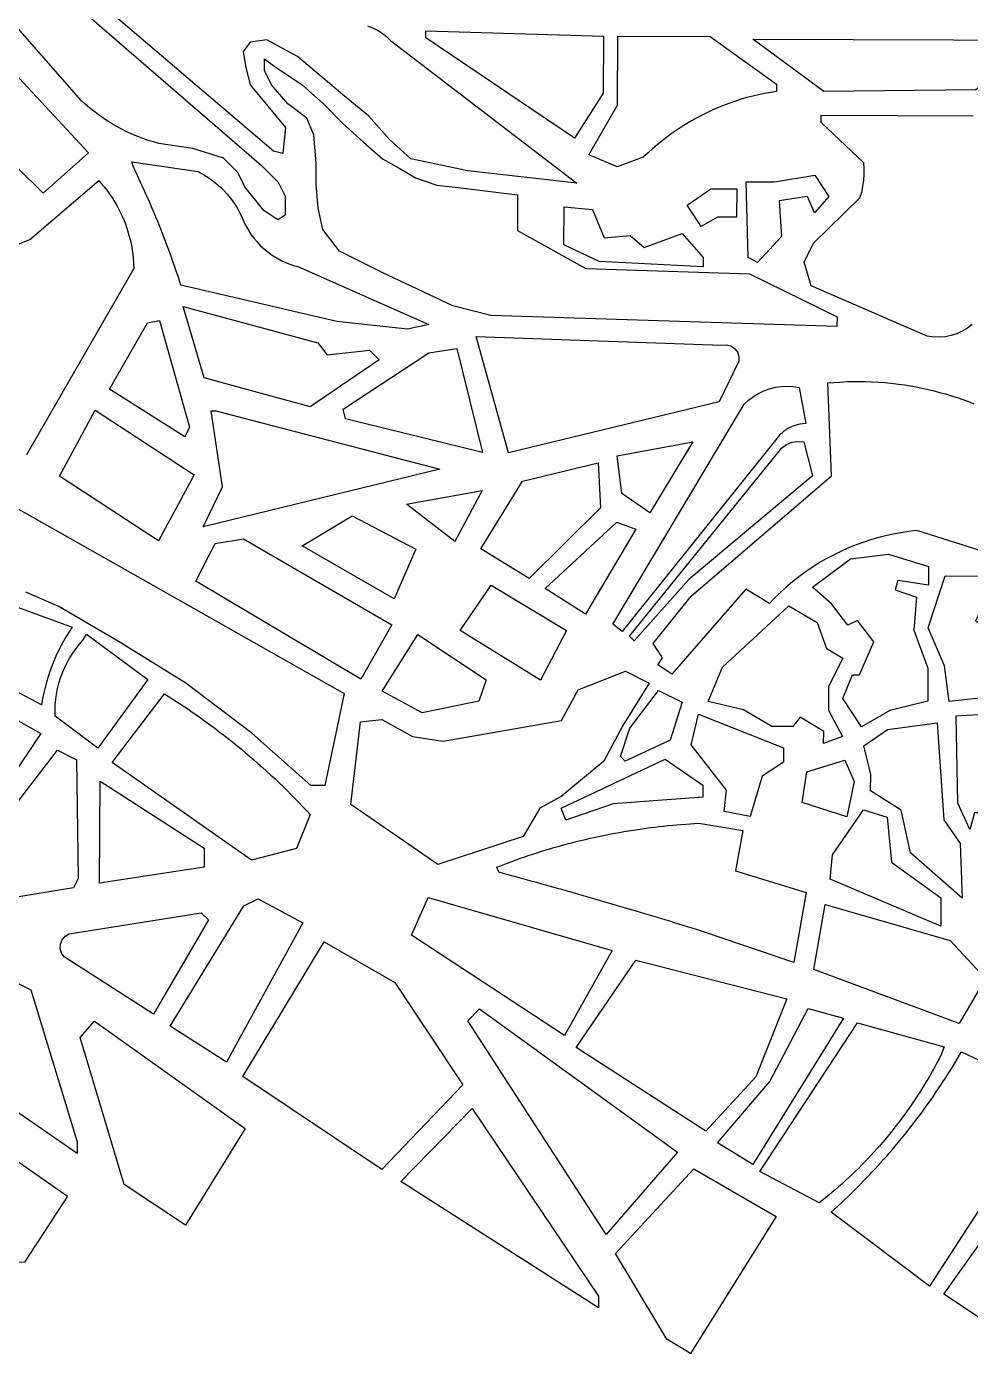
# Model space of a CAD drawing. Extents: x 407811 to 416949, y 4498993 to 4508589.
# Drawn here: x 410173 to 410680, y 4499117 to 4499830 of the extents above; entities that cross this region are included whole.
import ezdxf

# ---------------------------------------------------------------- set-up
doc = ezdxf.new("R2010")
doc.units = 0
doc.header["$LTSCALE"] = 40
doc.header["$MEASUREMENT"] = 0
doc.layers.add('υπόλοιπο θεσσαλονίκης', color=7, linetype='CONTINUOUS')

msp = doc.modelspace()

# ---------------------------------------------------------------- linework, layer by layer
at = {"layer": 'υπόλοιπο θεσσαλονίκης'}
for points in [[(410202.52, 4499838.9), (410298.97, 4499755.71), (410307.85, 4499746.76), (410311.64, 4499739.1), (410311.61, 4499732.73), (410311.59, 4499728.9), (410307.76, 4499726.37), (410300.14, 4499731.5), (410290, 4499744.27), (410286.21, 4499751.93), (410278.6, 4499759.61), (410262.07, 4499764.77), (410243.76, 4499767.5), (410240.88, 4499768.29), (410238.03, 4499769.18), (410235.21, 4499770.14), (410232.42, 4499771.2), (410229.2, 4499772.55), (410226.49, 4499773.79), (410223.82, 4499775.12), (410221.19, 4499776.54), (410218.61, 4499778.04), (410216.08, 4499779.62), (410213.6, 4499781.28), (410211.17, 4499783.02), (410208.8, 4499784.84), (410206.49, 4499786.73), (410204.24, 4499788.69), (410202.31, 4499790.47), (410157.83, 4499840.88)], [(410355.82, 4499830.68), (410358.61, 4499829.64), (410361.29, 4499828.32), (410363.82, 4499826.74), (410366.17, 4499824.9), (410368.32, 4499822.83), (410468.35, 4499746.16), (410409.78, 4499752.75), (410379.24, 4499759.24), (410367.82, 4499769.47), (410356.41, 4499782.26), (410342.44, 4499793.78), (410318.33, 4499814.26), (410301.81, 4499823.24), (410292.89, 4499822), (410289.04, 4499816.92), (410290.28, 4499809.26), (410292.79, 4499799.06), (410311.8, 4499776.06), (410310.46, 4499762.04), (410305.37, 4499763.34), (410218.5, 4499837.39)], [(410680.75, 4499670.2), (410678.2, 4499668.22), (410675.43, 4499666.54), (410672.49, 4499665.21), (410669.42, 4499664.21), (410666.25, 4499663.57), (410663.03, 4499663.31), (410658.99, 4499663.51), (410656.52, 4499663.92), (410594.22, 4499690.9), (410590.45, 4499703.67), (410595.59, 4499713.84), (410620.46, 4499738.21), (410621.4, 4499741.29), (410622.11, 4499744.46), (410622.58, 4499747.65), (410622.8, 4499750.88), (410622.77, 4499754.12), (410622.53, 4499757.07), (410599.69, 4499778.81), (410599.71, 4499782.64), (410681.24, 4499782.34)], [(410124.91, 4499695.87), (410174.52, 4499715.95), (410211.5, 4499747.55), (410212.84, 4499746.06), (410214.44, 4499744.14), (410215.98, 4499742.17), (410217.45, 4499740.15), (410218.84, 4499738.08), (410220.16, 4499735.96), (410221.17, 4499734.22), (410222.35, 4499732.03), (410223.24, 4499730.24), (410224.09, 4499728.42), (410225.07, 4499726.13), (410225.79, 4499724.26), (410226.63, 4499721.9), (410227.38, 4499719.52), (410227.92, 4499717.6), (410228.52, 4499715.17), (410229.03, 4499712.73), (410229.46, 4499710.26), (410229.8, 4499707.79), (410230.01, 4499705.8), (410230.2, 4499703.3), (410230.3, 4499700.36), (410172.65, 4499600.16)], [(410769.28, 4499522.05), (410650.98, 4499559.45), (410647.76, 4499559.09), (410644.56, 4499558.65), (410641.37, 4499558.13), (410638.19, 4499557.52), (410635.03, 4499556.83), (410631.89, 4499556.06), (410628.77, 4499555.22), (410625.67, 4499554.29), (410622.6, 4499553.27), (410619.56, 4499552.18), (410616.54, 4499551.01), (410613.56, 4499549.76), (410610.61, 4499548.43), (410607.69, 4499547.04), (410604.82, 4499545.56), (410601.98, 4499544.01), (410599.18, 4499542.39), (410596.43, 4499540.69), (410593.72, 4499538.92), (410591.06, 4499537.09), (410588.44, 4499535.18), (410585.88, 4499533.21), (410583.37, 4499531.17), (410580.91, 4499529.07), (410578.51, 4499526.91), (410576.16, 4499524.67), (410573.88, 4499522.39), (410571.83, 4499520.24), (410559.12, 4499527.92), (410519.44, 4499482.2), (410511.82, 4499487.33), (410514.38, 4499491.14), (410509.32, 4499498.81), (410529.81, 4499524.21), (410605.25, 4499588.93), (410603.25, 4499638.8), (410606.47, 4499639.08), (410609.7, 4499639.3), (410613.73, 4499639.49), (410616.97, 4499639.57), (410620.2, 4499639.59), (410623.43, 4499639.54), (410626.67, 4499639.44), (410630.7, 4499639.22), (410633.93, 4499638.97), (410637.15, 4499638.65), (410641.16, 4499638.18), (410644.36, 4499637.74), (410647.56, 4499637.22), (410650.74, 4499636.65), (410653.91, 4499636.02), (410657.07, 4499635.33), (410660.22, 4499634.57), (410663.35, 4499633.75), (410666.46, 4499632.88), (410669.55, 4499631.94), (410672.63, 4499630.95), (410675.69, 4499629.89), (410678.73, 4499628.78), (410681.74, 4499627.61)], [(410166.16, 4499572.21), (410343.38, 4499471.97), (410343.38, 4499471.97), (410332.97, 4499422.41), (410325.35, 4499422.45), (410293.76, 4499450.62), (410258.35, 4499477.53), (410222.91, 4499499.37), (410190.01, 4499518.63), (410172.27, 4499526.37)], [(410166.49, 4499518.82), (410197.27, 4499507.61), (410195.61, 4499505.12), (410194.03, 4499502.59), (410192.53, 4499500), (410191.11, 4499497.38), (410189.76, 4499494.72), (410188.49, 4499492.01), (410187.3, 4499489.28), (410186.2, 4499486.5), (410185.17, 4499483.7), (410184.24, 4499480.86), (410183.38, 4499478.01), (410182.61, 4499475.12), (410181.93, 4499472.21), (410181.33, 4499469.29), (410180.74, 4499465.86), (410166.55, 4499473.3)]]:
    msp.add_lwpolyline(points, dxfattribs=at)
for points in [[(410482.7, 4499825.12), (410482.57, 4499794.54), (410467.18, 4499770.38), (410387.16, 4499824.2), (410387.18, 4499828.02), (410482.7, 4499825.12)], [(410490.34, 4499825.1), (410540.02, 4499824.91), (410575.58, 4499799.29), (410575.56, 4499795.47), (410572.37, 4499794.97), (410569.19, 4499794.38), (410566.02, 4499793.71), (410562.88, 4499792.97), (410559.75, 4499792.15), (410556.64, 4499791.24), (410553.56, 4499790.26), (410550.51, 4499789.21), (410547.48, 4499788.07), (410544.48, 4499786.86), (410541.51, 4499785.57), (410538.58, 4499784.22), (410535.68, 4499782.78), (410532.81, 4499781.28), (410529.99, 4499779.7), (410527.21, 4499778.05), (410524.47, 4499776.34), (410521.77, 4499774.55), (410519.12, 4499772.7), (410516.52, 4499770.78), (410513.96, 4499768.8), (410511.46, 4499766.75), (410509.01, 4499764.64), (410506.61, 4499762.47), (410504.08, 4499760.05), (410490.04, 4499755.01), (410474.78, 4499761.43), (410490.18, 4499788.14), (410490.34, 4499825.1)], [(410562.95, 4499823.55), (410724.72, 4499822.95), (410682.57, 4499796.35), (410601.04, 4499795.37), (410562.95, 4499823.55)], [(410436.48, 4499739.91), (410436.39, 4499720.79), (410473.25, 4499700.28), (410561.13, 4499697.4), (410608.16, 4499674.3), (410608.14, 4499669.2), (410422.18, 4499674.98), (410401.82, 4499680.15), (410363.69, 4499698.14), (410340.81, 4499709.68), (410331.94, 4499721.18), (410329.44, 4499732.66), (410328.22, 4499745.41), (410328.27, 4499756.88), (410327.07, 4499772.18), (410323.28, 4499781.11), (410313.12, 4499788.79), (410304.25, 4499799.02), (410300.46, 4499806.67), (410300.49, 4499813.05), (410305.57, 4499809.21), (410320.81, 4499798.96), (410332.23, 4499788.73), (410342.38, 4499778.49), (410353.8, 4499768.26), (410363.95, 4499759.3), (410372.84, 4499754.17), (410381.74, 4499749.03), (410393.19, 4499745.17), (410404.65, 4499743.85), (410436.48, 4499739.91)], [(410166.39, 4499805.14), (410206.01, 4499762.43), (410181.71, 4499740.86), (410139.85, 4499781.79), (410166.39, 4499805.14)], [(410255.65, 4499691.32), (410255.03, 4499693.22), (410254.25, 4499695.59), (410253.61, 4499697.49), (410252.97, 4499699.39), (410252.15, 4499701.75), (410251.33, 4499704.11), (410250.49, 4499706.46), (410249.81, 4499708.34), (410248.94, 4499710.68), (410248.25, 4499712.56), (410247.36, 4499714.9), (410246.65, 4499716.77), (410245.74, 4499719.1), (410244.83, 4499721.42), (410244.08, 4499723.28), (410243.15, 4499725.6), (410242.2, 4499727.91), (410241.23, 4499730.21), (410240.26, 4499732.51), (410239.47, 4499734.35), (410238.68, 4499736.19), (410237.67, 4499738.47), (410236.86, 4499740.3), (410236.04, 4499742.13), (410235, 4499744.4), (410234.17, 4499746.22), (410233.11, 4499748.48), (410232.26, 4499750.29), (410231.18, 4499752.54), (410230.09, 4499754.79), (410229.33, 4499757.63), (410264.85, 4499752.35), (410266.63, 4499751.43), (410268.36, 4499750.44), (410270.06, 4499749.38), (410272.12, 4499747.96), (410273.71, 4499746.75), (410275.63, 4499745.16), (410277.11, 4499743.81), (410278.88, 4499742.04), (410280.56, 4499740.19), (410282.15, 4499738.27), (410283.34, 4499736.66), (410284.47, 4499735.01), (410285.79, 4499732.88), (410287, 4499730.7), (410288.1, 4499728.46), (410289.03, 4499726.31), (410289.87, 4499724.49), (410290.79, 4499722.71), (410292.05, 4499720.55), (410293.43, 4499718.47), (410294.93, 4499716.47), (410296.54, 4499714.56), (410298.26, 4499712.75), (410299.71, 4499711.36), (410301.6, 4499709.74), (410303.18, 4499708.52), (410305.24, 4499707.09), (410307.37, 4499705.79), (410309.57, 4499704.61), (410311.84, 4499703.55), (410314.16, 4499702.64), (410316.06, 4499702), (410318.46, 4499701.32), (410388.84, 4499670.23), (410377.4, 4499667.74), (410339.33, 4499671.77), (410255.65, 4499691.32)], [(410559.35, 4499746.89), (410574.59, 4499746.81), (410596.19, 4499750.51), (410603.75, 4499739.01), (410596.08, 4499730.15), (410592.32, 4499739.08), (410577.07, 4499736.62), (410578.25, 4499717.53), (410565.48, 4499703.6), (410560.41, 4499706.17), (410559.35, 4499746.89)], [(410527.55, 4499734.35), (410540.29, 4499743.19), (410554.26, 4499743.1), (410554.18, 4499727.84), (410544.02, 4499727.9), (410535.11, 4499722.85), (410527.55, 4499734.35)], [(410461.53, 4499733.45), (410476.76, 4499732.09), (410483.03, 4499716.78), (410497, 4499717.97), (410504.58, 4499711.57), (410524.93, 4499719.09), (410536.29, 4499706.3), (410536.27, 4499701.21), (410480.42, 4499704.07), (410461.42, 4499713.08), (410461.53, 4499733.45)], [(410268.08, 4499641.62), (410256.86, 4499679.86), (410329.12, 4499660.37), (410334.17, 4499653.98), (410357.03, 4499656.4), (410362.08, 4499651.29), (410325.13, 4499626.04), (410268.08, 4499641.62)], [(410217.27, 4499635.54), (410237.77, 4499671.06), (410244.12, 4499672.3), (410260.33, 4499614.95), (410257.76, 4499609.87), (410217.27, 4499635.54)], [(410414.2, 4499663.72), (410546.21, 4499659.17), (410548.69, 4499659.33), (410551.09, 4499658.67), (410553.15, 4499657.29), (410554.66, 4499655.31), (410555.46, 4499652.95), (410555.45, 4499650.46), (410544.78, 4499628.64), (410431.65, 4499601.28), (410414.2, 4499663.72)], [(410403.95, 4499657.22), (410417.68, 4499601.35), (410344.14, 4499619.57), (410342.9, 4499624.67), (410388.76, 4499654.95), (410403.95, 4499657.22)], [(410487.71, 4499509.08), (410558.28, 4499627.33), (410560.63, 4499629.54), (410563.19, 4499631.51), (410565.94, 4499633.21), (410568.86, 4499634.62), (410571.89, 4499635.72), (410575.03, 4499636.5), (410578.23, 4499636.97), (410581.46, 4499637.1), (410584.69, 4499636.9), (410587.88, 4499636.37), (410591.35, 4499617.02), (410588.14, 4499616.64), (410585.03, 4499615.78), (410582.1, 4499614.42), (410579.42, 4499612.63), (410577.31, 4499610.69), (410492.79, 4499505.24), (410487.71, 4499509.08)], [(410190.37, 4499588.62), (410209.6, 4499624.13), (410262.74, 4499589.49), (410243.51, 4499553.96), (410190.37, 4499588.62)], [(410394.8, 4499592.41), (410267.67, 4499561.47), (410277.94, 4499583.04), (410271.8, 4499623.79), (410274.34, 4499623.77), (410394.8, 4499592.41)], [(410490.04, 4499599.68), (410530.7, 4499607.09), (410507.65, 4499569.04), (410492.47, 4499579.31), (410490.04, 4499599.68)], [(410590.35, 4499607.08), (410595.06, 4499588.96), (410528.58, 4499533.14), (410499.13, 4499500.12), (410496.6, 4499502.68), (410576.4, 4499601.2), (410578.41, 4499603.73), (410580.98, 4499605.68), (410583.95, 4499606.92), (410587.14, 4499607.41), (410590.35, 4499607.08)], [(410416.7, 4499549.63), (410439.18, 4499585.96), (410479.86, 4499595.92), (410481.01, 4499571.73), (410442.72, 4499533.77), (410416.7, 4499549.63)], [(410402.74, 4499553.64), (410376.91, 4499573.59), (410417.58, 4499581), (410402.74, 4499553.64)], [(410320.81, 4499551.19), (410347.68, 4499567.38), (410381.87, 4499549.38), (410370.3, 4499522.73), (410320.81, 4499551.19)], [(410451.32, 4499528.41), (410489.85, 4499564.05), (410499.99, 4499560.18), (410473.09, 4499514.52), (410451.32, 4499528.41)], [(410263.71, 4499532.22), (410273.97, 4499552.52), (410289.22, 4499554.98), (410368.96, 4499508.74), (410352.3, 4499479.56), (410263.71, 4499532.22)], [(410595.04, 4499529.11), (410615.43, 4499544.27), (410635.76, 4499546.7), (410657.31, 4499540.22), (410657.26, 4499530.04), (410640.76, 4499532.67), (410639.47, 4499527.6), (410650.88, 4499523.72), (410649.51, 4499505.91), (410657.03, 4499485.51), (410656.93, 4499467.7), (410636.59, 4499462.72), (410621.31, 4499453.9), (410611.24, 4499469.22), (410616.38, 4499481.91), (410620.19, 4499481.9), (410627.9, 4499499.66), (410619.07, 4499511.16), (410613.98, 4499508.65), (410605.15, 4499520.15), (410595.04, 4499529.11)], [(410666.17, 4499535.08), (410687.75, 4499534.96), (410709.3, 4499528.48), (410704.11, 4499506.88), (410685.11, 4499515.89), (410682.55, 4499510.82), (410700.28, 4499503.08), (410700.25, 4499496.72), (410686.31, 4499501.88), (410686.28, 4499496.8), (410698.94, 4499490.37), (410701.38, 4499471.26), (410668.36, 4499467.63), (410665.92, 4499486.73), (410657.14, 4499507.14), (410666.17, 4499535.08)], [(410405.61, 4499505.68), (410422.39, 4499530.07), (410462.89, 4499505.67), (410448.79, 4499479.02), (410405.61, 4499505.68)], [(410538.86, 4499467.6), (410546.58, 4499486.12), (410582.3, 4499519), (410597.48, 4499510.02), (410602.49, 4499495.99), (410611.35, 4499490.85), (410603.65, 4499475.62), (410603.59, 4499462.9), (410611.13, 4499448.86), (410600.96, 4499445.1), (410600.99, 4499451.46), (410588.33, 4499459.17), (410584.5, 4499454.1), (410573.07, 4499454.17), (410557.88, 4499463.15), (410538.86, 4499467.6)], [(410204.89, 4499503.75), (410237.91, 4499479.41), (410211, 4499442.56), (410188.12, 4499459.7), (410188.06, 4499462.69), (410188.16, 4499465.67), (410188.42, 4499468.65), (410188.83, 4499471.6), (410189.4, 4499474.54), (410190.13, 4499477.43), (410191, 4499480.28), (410192.03, 4499483.08), (410193.2, 4499485.83), (410194.52, 4499488.51), (410195.97, 4499491.11), (410197.56, 4499493.65), (410199.29, 4499496.08), (410201.13, 4499498.42), (410203.1, 4499500.67), (410204.89, 4499503.75)], [(410382.9, 4499503.56), (410419.59, 4499479.19), (410415.72, 4499467.75), (410385.22, 4499461.56), (410363.7, 4499473.14), (410382.9, 4499503.56)], [(410346.88, 4499412.16), (410352.19, 4499456.65), (410363.62, 4499457.87), (410380.08, 4499448.87), (410396.57, 4499446.23), (410460.1, 4499457.34), (410469.07, 4499473.83), (410494.52, 4499483.86), (410507.18, 4499477.43), (410493.09, 4499454.61), (410482.84, 4499435.57), (410459.89, 4499416.62), (410448.43, 4499410.31), (410439.47, 4499395.1), (410393.68, 4499380.08), (410346.88, 4499412.16)], [(410218.61, 4499434.89), (410246.79, 4499471.74), (410249.32, 4499470.15), (410251.83, 4499468.54), (410254.33, 4499466.91), (410256.82, 4499465.26), (410259.3, 4499463.6), (410261.76, 4499461.91), (410264.21, 4499460.2), (410266.65, 4499458.47), (410269.07, 4499456.73), (410271.48, 4499454.96), (410273.87, 4499453.19), (410276.25, 4499451.38), (410278.62, 4499449.56), (410280.97, 4499447.72), (410283.31, 4499445.87), (410285.63, 4499443.99), (410287.94, 4499442.09), (410290.23, 4499440.19), (410292.51, 4499438.25), (410294.77, 4499436.3), (410297.02, 4499434.34), (410299.25, 4499432.36), (410301.83, 4499430.02), (410304.03, 4499428.01), (410306.21, 4499425.96), (410308.38, 4499423.92), (410310.53, 4499421.84), (410312.66, 4499419.75), (410314.77, 4499417.64), (410316.87, 4499415.53), (410318.96, 4499413.39), (410321.02, 4499411.23), (410323.07, 4499409.06), (410325.11, 4499406.87), (410317.77, 4499388.64), (410293.54, 4499382.36), (410218.61, 4499434.89)], [(410512.24, 4499473.59), (410524.9, 4499467.15), (410518.44, 4499446.83), (410494.26, 4499435.51), (410491.74, 4499438.07), (410496.9, 4499453.31), (410512.24, 4499473.59)], [(410672.13, 4499459.98), (410730.54, 4499463.47), (410781.24, 4499446.65), (410786.29, 4499441.53), (410785, 4499437.72), (410774.84, 4499437.78), (410767.2, 4499432.73), (410717.74, 4499443.18), (410716.43, 4499434.28), (410759.54, 4499423.86), (410752.99, 4499385.72), (410688.29, 4499394.99), (410688.36, 4499407.72), (410682.01, 4499407.76), (410679.43, 4499398.86), (410673.15, 4499412.89), (410672.13, 4499459.98)], [(410111.4, 4499386.86), (410117.84, 4499403.4), (410160.13, 4499461.86), (410180.46, 4499450.32), (410129.18, 4499374.05), (410111.4, 4499386.86)], [(410533.75, 4499460.74), (410579.36, 4499442.67), (410579.32, 4499435.04), (410567.86, 4499427.47), (410561.4, 4499405.87), (410547.45, 4499408.5), (410548.77, 4499419.94), (410529.86, 4499444.22), (410533.75, 4499460.74)], [(410661.95, 4499456.21), (410665.49, 4499404.03), (410674.31, 4499391.25), (410675.43, 4499361.98), (410647.62, 4499386.31), (410642.66, 4499409.24), (410626.21, 4499419.51), (410626.26, 4499428.42), (410622.53, 4499443.71), (410635.27, 4499452.55), (410661.95, 4499456.21)], [(410134.26, 4499370.21), (410189.34, 4499441.36), (410199.51, 4499436.23), (410200.51, 4499372.52), (410197.94, 4499367.43), (410152.05, 4499359.95), (410134.26, 4499370.21)], [(410459.86, 4499410.26), (410515.85, 4499436.66), (410536.09, 4499422.56), (410536.06, 4499416.19), (410487.8, 4499412.65), (410462.36, 4499403.88), (410459.86, 4499410.26)], [(410589.37, 4499413.35), (410591.99, 4499429.88), (410612.34, 4499436.13), (410617.35, 4499424.65), (410613.45, 4499405.58), (410589.37, 4499413.35)], [(410211.96, 4499369.92), (410212.2, 4499424.72), (410268.09, 4499388.83), (410268.05, 4499378.63), (410211.96, 4499369.92)], [(410604.55, 4499372.15), (410605.72, 4499385.27), (410622.35, 4499409.36), (410635.03, 4499405.47), (410637.44, 4499381.28), (410664, 4499362.05), (410663.92, 4499346.77), (410604.55, 4499372.15)], [(410584.93, 4499327.3), (410536.95, 4499343.66), (410535.05, 4499344.26), (410532.66, 4499345.01), (410530.27, 4499345.74), (410527.89, 4499346.49), (410523.11, 4499347.97), (410520.72, 4499348.7), (410518.81, 4499349.29), (410514.03, 4499350.74), (410511.64, 4499351.47), (410509.25, 4499352.19), (410507.33, 4499352.77), (410504.94, 4499353.49), (410502.54, 4499354.21), (410500.15, 4499354.93), (410497.75, 4499355.63), (410495.84, 4499356.21), (410493.92, 4499356.78), (410491.52, 4499357.49), (410489.13, 4499358.19), (410487.21, 4499358.76), (410484.81, 4499359.46), (410482.89, 4499360.02), (410480.49, 4499360.72), (410478.09, 4499361.4), (410476.17, 4499361.97), (410473.77, 4499362.66), (410471.36, 4499363.34), (410469.44, 4499363.9), (410467.04, 4499364.58), (410464.63, 4499365.26), (410462.71, 4499365.81), (410460.31, 4499366.49), (410457.9, 4499367.17), (410455.49, 4499367.84), (410453.57, 4499368.38), (410451.64, 4499368.92), (410449.23, 4499369.59), (410446.83, 4499370.26), (410444.42, 4499370.92), (410440.56, 4499371.98), (410438.15, 4499372.64), (410435.74, 4499373.3), (410433.33, 4499373.95), (410430.91, 4499374.61), (410428.5, 4499375.25), (410426.57, 4499375.78), (410425.41, 4499378.63), (410427.28, 4499379.36), (410429.14, 4499380.08), (410431.02, 4499380.78), (410433.36, 4499381.65), (410435.71, 4499382.5), (410438.07, 4499383.33), (410440.43, 4499384.14), (410442.8, 4499384.94), (410445.17, 4499385.72), (410447.07, 4499386.33), (410449.46, 4499387.09), (410451.85, 4499387.82), (410454.24, 4499388.53), (410456.64, 4499389.23), (410459.05, 4499389.91), (410461.46, 4499390.57), (410463.87, 4499391.21), (410466.29, 4499391.85), (410468.71, 4499392.46), (410471.14, 4499393.05), (410473.09, 4499393.52), (410475.52, 4499394.08), (410477.47, 4499394.51), (410479.92, 4499395.04), (410481.87, 4499395.45), (410484.32, 4499395.95), (410486.77, 4499396.42), (410488.74, 4499396.8), (410491.2, 4499397.25), (410493.66, 4499397.68), (410496.12, 4499398.09), (410498.59, 4499398.49), (410501.06, 4499398.87), (410503.54, 4499399.23), (410505.52, 4499399.5), (410507.99, 4499399.82), (410510.47, 4499400.14), (410512.46, 4499400.37), (410514.94, 4499400.64), (410517.43, 4499400.9), (410519.92, 4499401.14), (410521.91, 4499401.33), (410524.4, 4499401.53), (410526.89, 4499401.72), (410529.38, 4499401.89), (410531.38, 4499402.02), (410533.87, 4499402.16), (410557.55, 4499398.26), (410553.63, 4499376.65), (410591.65, 4499364.99), (410584.93, 4499327.3)], [(410249.78, 4499293.09), (410289.47, 4499357.75), (410297.1, 4499361.53), (410321.16, 4499348.67), (410280.15, 4499273.82), (410249.78, 4499293.09)], [(410379.52, 4499341.99), (410388.51, 4499362.3), (410487.39, 4499333.75), (410461.76, 4499288.09), (410379.52, 4499341.99)], [(410595.67, 4499323.57), (410601.78, 4499358.57), (410668.96, 4499339.11), (410687.9, 4499318.65), (410673.81, 4499294.55), (410595.67, 4499323.57)], [(410240.92, 4499299.49), (410192.84, 4499330.3), (410191.42, 4499332.34), (410190.74, 4499334.73), (410190.87, 4499337.22), (410191.8, 4499339.53), (410193.42, 4499341.41), (410195.57, 4499342.66), (410266.6, 4499354.06), (410270.38, 4499350.23), (410240.92, 4499299.49)], [(410288.99, 4499266.14), (410332.53, 4499338.43), (410370.5, 4499316.59), (410407.04, 4499261.67), (410363.64, 4499216.1), (410288.99, 4499266.14)], [(410468.08, 4499281.69), (410500.06, 4499328.59), (410581.2, 4499307.78), (410564.48, 4499265.89), (410537.67, 4499236.77), (410468.08, 4499281.69)], [(410140.45, 4499265.7), (410159.78, 4499320.3), (410174.97, 4499312.58), (410199.94, 4499231.01), (410199.91, 4499224.65), (410140.45, 4499265.7)], [(410416.13, 4499302.34), (410522.38, 4499225.4), (410484.06, 4499181.08), (410409.75, 4499296.01), (410416.13, 4499302.34)], [(410543.98, 4499230.38), (410572.08, 4499263.3), (410592.6, 4499302.63), (410611.62, 4499297.44), (410562.97, 4499218.82), (410543.98, 4499230.38)], [(410209.17, 4499295.85), (410290.12, 4499238.14), (410258.11, 4499186.15), (410225.21, 4499207.96), (410201.5, 4499286.98), (410209.17, 4499295.85)], [(410566.76, 4499214.98), (410619.22, 4499294.85), (410665.77, 4499281.97), (410664.13, 4499277.83), (410662.99, 4499275.62), (410661.82, 4499273.4), (410660.63, 4499271.21), (410659.42, 4499269.02), (410658.19, 4499266.85), (410656.93, 4499264.69), (410655.91, 4499262.96), (410654.61, 4499260.83), (410653.29, 4499258.72), (410651.95, 4499256.6), (410650.86, 4499254.93), (410649.47, 4499252.84), (410648.35, 4499251.19), (410646.93, 4499249.13), (410645.49, 4499247.09), (410644.02, 4499245.07), (410642.54, 4499243.06), (410641.03, 4499241.06), (410639.81, 4499239.48), (410638.27, 4499237.52), (410637.02, 4499235.95), (410635.44, 4499234.02), (410633.83, 4499232.1), (410632.54, 4499230.58), (410630.9, 4499228.7), (410629.58, 4499227.19), (410627.91, 4499225.33), (410626.21, 4499223.49), (410624.5, 4499221.67), (410622.77, 4499219.87), (410621.38, 4499218.44), (410619.61, 4499216.67), (410617.83, 4499214.92), (410616.39, 4499213.53), (410614.57, 4499211.81), (410612.74, 4499210.11), (410610.89, 4499208.44), (410609.02, 4499206.78), (410607.13, 4499205.14), (410605.61, 4499203.84), (410603.7, 4499202.24), (410602.15, 4499200.97), (410600.2, 4499199.4), (410598.64, 4499198.16), (410566.76, 4499214.98)], [(410605, 4499193.12), (410606.85, 4499194.79), (410608.69, 4499196.48), (410610.52, 4499198.18), (410612.34, 4499199.9), (410614.15, 4499201.63), (410615.94, 4499203.37), (410617.72, 4499205.12), (410619.14, 4499206.53), (410620.55, 4499207.95), (410622.29, 4499209.73), (410624.03, 4499211.53), (410625.75, 4499213.34), (410627.12, 4499214.8), (410628.83, 4499216.63), (410630.51, 4499218.47), (410631.85, 4499219.96), (410633.19, 4499221.45), (410634.84, 4499223.32), (410636.15, 4499224.84), (410637.78, 4499226.73), (410639.4, 4499228.63), (410641, 4499230.55), (410642.59, 4499232.48), (410643.85, 4499234.03), (410645.42, 4499235.97), (410646.97, 4499237.94), (410648.51, 4499239.91), (410650.03, 4499241.89), (410651.24, 4499243.48), (410652.74, 4499245.48), (410654.22, 4499247.49), (410655.69, 4499249.51), (410657.15, 4499251.54), (410658.3, 4499253.18), (410659.73, 4499255.22), (410661.15, 4499257.28), (410662.55, 4499259.36), (410663.94, 4499261.43), (410665.04, 4499263.11), (410666.4, 4499265.2), (410667.74, 4499267.3), (410668.81, 4499269), (410670.13, 4499271.13), (410671.43, 4499273.26), (410672.72, 4499275.39), (410673.99, 4499277.55), (410675, 4499279.28), (410724.39, 4499256.1), (410657.84, 4499153.4), (410605, 4499193.12)], [(410373.72, 4499209.72), (410412.05, 4499248.92), (410480.08, 4499148.02), (410480.05, 4499141.66), (410373.72, 4499209.72)], [(410194.71, 4499201.77), (410171.68, 4499166.27), (410076.44, 4499161.71), (410073.95, 4499170.63), (410122.58, 4499245.43), (410130.2, 4499246.66), (410194.71, 4499201.77)], [(410489.09, 4499170.88), (410531.22, 4499216.45), (410575.52, 4499190.76), (410529.43, 4499117.21), (410516.78, 4499124.91), (410489.09, 4499170.88)], [(410665.6, 4499149.04), (410697.41, 4499193.9), (410736.64, 4499169.51), (410707.19, 4499121.31), (410665.6, 4499149.04)]]:
    msp.add_lwpolyline(points, close=True, dxfattribs=at)

doc.saveas('drawing.dxf')
